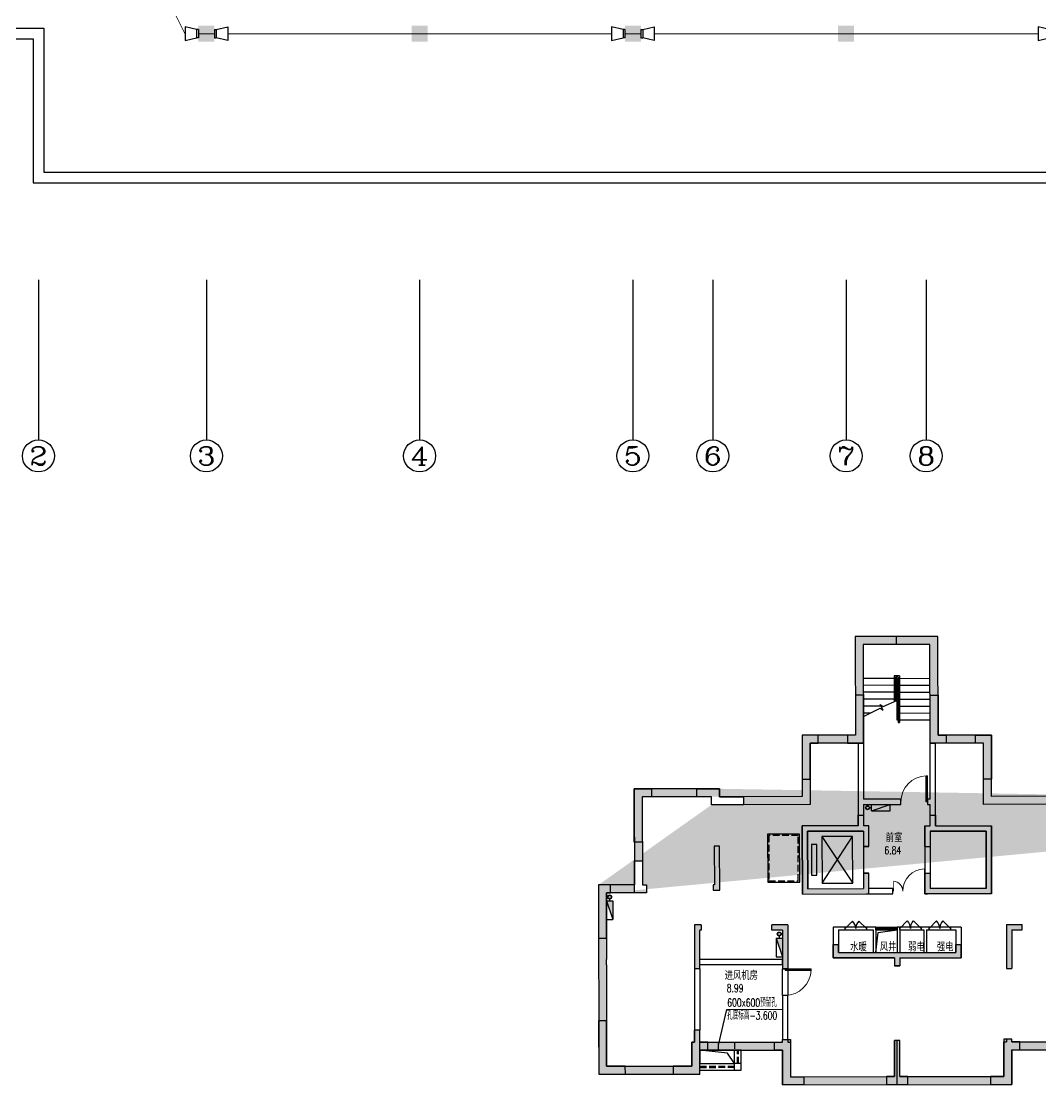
# Model space of a CAD drawing. Extents: x 791398 to 2325386, y -987887 to -518217.
# Drawn here: x 1444951 to 1483194, y -883767 to -843893 of the extents above; entities that cross this region are included whole.
import ezdxf
from ezdxf.enums import TextEntityAlignment as Align

# ---------------------------------------------------------------- set-up
doc = ezdxf.new("R2010")
doc.units = 0
doc.header["$LTSCALE"] = 1000
doc.header["$MEASUREMENT"] = 0
doc.linetypes.add('BORDER', pattern=[1.75, 0.5, -0.25, 0.5, -0.25, 0, -0.25])
doc.linetypes.add('DASH', pattern=[0.35, 0.25, -0.1])
for name, color, linetype in [('AXIS', 3, 'Continuous'), ('AXIS_TEXT', 7, 'Continuous'), ('COLUMN', 252, 'Continuous'), ('JPS-X', 1, 'BORDER'), ('JPS-XHS', 7, 'Continuous'), ('LVTRY', 6, 'Continuous'), ('PUB_DIM', 3, 'Continuous'), ('RD-equip', 3, 'Continuous'), ('solid', 253, 'Continuous'), ('SPACE', 7, 'Continuous'), ('STAIR', 9, 'Continuous'), ('TEXT', 7, 'Continuous'), ('WALL', 8, 'Continuous'), ('wall-jg', 1, 'Continuous'), ('WINDOW', 8, 'Continuous')]:
    doc.layers.add(name, color=color, linetype=linetype)
doc.layers.add('RD-line', color=2, linetype='Continuous', lineweight=0)
doc.styles.add('_TCH_AXIS', font='COMPLEX', dxfattribs={"bigfont": 'GBCBIG'})
doc.styles.add('_TCH_SPACE', font='SIMPLEX', dxfattribs={"bigfont": 'GBCBIG'})
doc.styles.add('_TEL_DIM', font='SIMPLEX', dxfattribs={"width": 0.8, "height": 3.5, "bigfont": 'HZTXT'})
doc.styles.add('COMPLEX', font='COMPLEX')
doc.styles.add('TEXT', font='tjromans.shx', dxfattribs={"width": 0.8, "height": 400, "bigfont": 'tjhztxt.shx'})
doc.linetypes.add('BRA', pattern='A,2.8,-0.1,["B",_TEL_DIM,S=0.07,R=0,X=0,Y=-0.12],-0.25', length=3.15)

# ---------------------------------------------------------------- blocks, each defined once
blk = doc.blocks.new('DXHS')
at = {"layer": 'JPS-XHS'}
blk.add_hatch(color=256, dxfattribs=at).paths.add_polyline_path([(-350, 240), (-350, 0), (350, 0)])
at = {"layer": 'JPS-XHS', "linetype": 'Continuous'}
for p, q in [((-350, 240), (-350, 0)), ((-350, 240), (350, 240)), ((-350, 0), (350, 0)), ((350, 240), (350, 0))]:
    blk.add_line(p, q, dxfattribs=at)
at = {"layer": 'JPS-XHS'}
blk.add_line((-350, 240), (350, 0), dxfattribs=at)
blk = doc.blocks.new('FF')
at = {"linetype": 'Continuous'}
for radius in [75, 60]:
    blk.add_circle((0, 0), radius, dxfattribs=at)
blk = doc.blocks.new('_FZH')
blk.add_solid([(-0.5, -0.5), (0.5, -0.5), (-0.5, 0.5), (0.5, 0.5)])
blk = doc.blocks.new('_AXISO')
blk.add_circle((0, 0), 0.5)
at = {"layer": 'AXIS_TEXT', "style": 'COMPLEX', "width": 1.041667}
blk.add_attdef('A', text='', height=0.56, dxfattribs=at).set_placement((-0.25, -0.28), (0.25, -0.28), align=Align.FIT)
blk = doc.blocks.new('$DorLib2D$00000001')
for p, q in [((0.45, 0.975), (0.5, 0.975)), ((0.45, 0), (0.45, 0.975)), ((0.5, 0), (0.5, 0.975)), ((0.5, 0), (0.45, 0))]:
    blk.add_line(p, q)
at = {"lineweight": 13}
blk.add_arc((0.475, 0), 0.975, 91.4693, 180, dxfattribs=at)
blk = doc.blocks.new('$DorLib2D$00000025')
at = {"const_width": 0.02}
for points in [[(0.481, -0.001), (0.481, 0.691)], [(-0.481, 0.001), (-0.481, 0.308)]]:
    blk.add_lwpolyline(points, dxfattribs=at)
at = {"lineweight": 13}
for centre, radius, start, end in [((0.505, -0.002), 0.699, 91.9397, 179.7238), ((-0.501, 0.003), 0.307, 359.7899, 85.7508)]:
    blk.add_arc(centre, radius, start, end, dxfattribs=at)
blk = doc.blocks.new('$DorLib2D$00000116')
at = {"color": 0}
for p, q in [((-0.5, 0), (-0.146, 0.354)), ((0.5, 0), (0.146, 0.354))]:
    blk.add_line(p, q, dxfattribs=at)
for centre, start, end in [((-0.5, 0), 0, 45), ((0.5, 0), 135, 180)]:
    blk.add_arc(centre, 0.5, start, end, dxfattribs=at)
blk = doc.blocks.new('$WINLIB2D$00000001')
for p, q in [((-0.5, 0.5), (0.5, 0.5)), ((-0.5, 0.5), (-0.5, -0.5)), ((0.5, -0.5), (0.5, 0.5)), ((0.5, 0.167), (-0.5, 0.167)), ((0.5, -0.167), (-0.5, -0.167)), ((-0.5, -0.5), (0.5, -0.5))]:
    blk.add_line(p, q)
blk = doc.blocks.new('dadadadadadadad')
at = {"layer": 'RD-equip'}
for p, q in [((-157, 0), (-157, -70)), ((-157, 0), (157, 0)), ((157, 0), (157, -70)), ((-154, -70), (-253, -500)), ((-157, -70), (157, -70)), ((248, -500), (155, -70)), ((-253, -500), (248, -500))]:
    blk.add_line(p, q, dxfattribs=at)

msp = doc.modelspace()

# ---------------------------------------------------------------- hatches: boundary and pattern name
at = {"layer": 'solid'}
h = msp.add_hatch(color=256, dxfattribs=at)
h.paths.add_polyline_path([(1476238, -866963), (1476241, -869163), (1476541, -869163), (1476538, -867263), (1477788, -867261), (1477788, -866961)])
h.paths.add_polyline_path([(1479338, -866959), (1477788, -866961), (1477788, -867261), (1479038, -867259), (1479041, -869159), (1479341, -869159)])
h = msp.add_hatch(color=256, dxfattribs=at)
h.paths.add_polyline_path([(1467946, -872675), (1468596, -872674), (1468596, -872974), (1468246, -872974), (1468248, -874674), (1467948, -874675)])
h.paths.add_polyline_path([(1468251, -876274), (1468401, -876274), (1468401, -876574), (1467951, -876575), (1467949, -875375), (1468249, -875374)], flags=17)
h.paths.add_polyline_path([(1472046, -872969), (1472046, -873269), (1470846, -873271), (1470846, -872971), (1470296, -872972), (1470296, -872672), (1471146, -872670), (1471146, -872970)])
h.paths.add_polyline_path([(1479643, -870958), (1479043, -870959), (1479041, -869359), (1479041, -869359), (1479041, -869159), (1479341, -869159), (1479343, -870659), (1479643, -870658)])
h.paths.add_polyline_path([(1480743, -870657), (1481343, -870656), (1481345, -872306), (1481045, -872306), (1481043, -870956), (1480743, -870957)])
h.paths.add_polyline_path([(1475943, -870964), (1476543, -870963), (1476541, -869363), (1476541, -869363), (1476541, -869163), (1476241, -869163), (1476243, -870663), (1475943, -870664)])
h.paths.add_polyline_path([(1474843, -870665), (1474243, -870666), (1474245, -872316), (1474545, -872316), (1474543, -870966), (1474843, -870965)])
h.paths.add_polyline_path([(1483546, -872953), (1483546, -873253), (1484746, -873251), (1484746, -872951), (1485296, -872950), (1485296, -872650), (1484446, -872652), (1484446, -872952)])
h.paths.add_polyline_path([(1487646, -872647), (1487648, -874647), (1487448, -874647), (1487446, -872947), (1486996, -872948), (1486996, -872648)])
edge = h.paths.add_edge_path()
edge.add_line((1470846, -873271), (1470846, -872971))
edge.add_line((1471146, -872970), (1471146, -872670))
edge.add_line((1487446, -872947), (1487448, -874647))
edge.add_line((1487646, -872947), (1487648, -874647))
edge.add_line((1487648, -874647), (1487448, -874647))
edge.add_line((1466901, -876577), (1466904, -878276))
edge.add_line((1466904, -878276), (1466604, -878277))
edge.add_line((1466604, -878277), (1466601, -876277))
h = msp.add_hatch(color=256, dxfattribs=at)
h.paths.add_polyline_path([(1468596, -872674), (1468596, -872974), (1470296, -872972), (1470296, -872672)])
h.paths.add_polyline_path([(1474546, -873266), (1474545, -872316), (1474245, -872316), (1474246, -872966), (1472046, -872969), (1472046, -873269)])
h.paths.add_polyline_path([(1475943, -870964), (1475943, -870664), (1474843, -870665), (1474843, -870965)])
h = msp.add_hatch(color=256, dxfattribs=at)
h.paths.add_polyline_path([(1479643, -870658), (1479643, -870958), (1480743, -870957), (1480743, -870657)])
h.paths.add_polyline_path([(1483546, -873253), (1483546, -872953), (1481346, -872956), (1481345, -872306), (1481045, -872306), (1481046, -873256)])
h.paths.add_polyline_path([(1485296, -872650), (1485296, -872950), (1486996, -872948), (1486996, -872648)])
h.paths.add_polyline_path([(1487646, -872647), (1487646, -872947), (1488896, -872945), (1488896, -872645)])
h = msp.add_hatch(color=256, dxfattribs=at)
h.paths.add_polyline_path([(1474248, -874066), (1474251, -876616), (1476751, -876612), (1476750, -875837), (1476550, -875838), (1476551, -876413), (1474451, -876416), (1474448, -874266), (1476548, -874263), (1476549, -874838), (1476749, -874837), (1476748, -874062), (1476548, -874063), (1476547, -873663), (1476347, -873663), (1476348, -874063)])
h.paths.add_polyline_path([(1479047, -873659), (1479048, -874059), (1478848, -874059), (1478849, -874834), (1479049, -874834), (1479048, -874259), (1481148, -874256), (1481151, -876406), (1479051, -876409), (1479050, -875834), (1478850, -875834), (1478851, -876609), (1481351, -876606), (1481348, -874056), (1479248, -874059), (1479247, -873659)])
h = msp.add_hatch(color=256, dxfattribs=at)
h.paths.add_polyline_path([(1466608, -881377), (1466908, -881376), (1466905, -879276), (1466905, -879076), (1466904, -878276), (1466604, -878277)])
h.paths.add_polyline_path([(1467051, -876276), (1467051, -876576), (1467951, -876575), (1467951, -876275)])
h.paths.add_polyline_path([(1467949, -875375), (1468249, -875374), (1468248, -874674), (1467948, -874675)])
for points in [[(1470951, -876271), (1470901, -876271), (1470901, -876471), (1471151, -876470), (1471149, -874820), (1470949, -874821)], [(1466901, -876576), (1467051, -876576), (1467051, -876276), (1466601, -876277), (1466604, -878277), (1466904, -878276)], [(1470403, -877971), (1470453, -877971), (1470453, -877771), (1470203, -877772), (1470205, -879422), (1470405, -879421)], [(1473503, -877967), (1473505, -879417), (1473705, -879417), (1473703, -877767), (1473103, -877768), (1473103, -877968)], [(1481905, -879405), (1482105, -879405), (1482103, -877955), (1482503, -877954), (1482503, -877754), (1481903, -877755)], [(1475604, -878814), (1475604, -878514), (1475404, -878514), (1475405, -879014), (1477705, -879011), (1477705, -879311), (1477905, -879311), (1477905, -879011), (1480205, -879008), (1480204, -878508), (1480004, -878508), (1480004, -878808)], [(1473509, -882167), (1473509, -882067), (1473809, -882067), (1473811, -883467), (1474311, -883466), (1474311, -883766), (1473511, -883767), (1473509, -882467), (1473209, -882467), (1473209, -882167)], [(1478211, -883460), (1477911, -883461), (1477909, -882111), (1477709, -882111), (1477711, -883461), (1477411, -883462), (1477411, -883762), (1478211, -883760)], [(1482109, -882055), (1481809, -882055), (1481811, -883455), (1481311, -883456), (1481311, -883756), (1482111, -883755), (1482109, -882455), (1482409, -882454), (1482409, -882154), (1482109, -882155)]]:
    msp.add_hatch(color=256, dxfattribs=at).paths.add_polyline_path(points)
h = msp.add_hatch(color=256, dxfattribs=at)
h.paths.add_polyline_path([(1470209, -882172), (1470109, -882172), (1470110, -883072), (1469410, -883073), (1469411, -883373), (1470411, -883371), (1470409, -882471), (1470709, -882471), (1470709, -882171), (1470409, -882171), (1470408, -881721), (1470208, -881722)])
h.paths.add_polyline_path([(1466611, -883377), (1467611, -883375), (1467610, -883075), (1466910, -883076), (1466908, -881376), (1466608, -881377)])
h = msp.add_hatch(color=256, dxfattribs=at)
h.paths.add_polyline_path([(1477411, -883762), (1477411, -883462), (1474311, -883466), (1474311, -883766)])
h.paths.add_polyline_path([(1473209, -882467), (1473209, -882167), (1470709, -882171), (1470709, -882471)])
h.paths.add_polyline_path([(1469411, -883373), (1469410, -883073), (1467610, -883075), (1467611, -883375)])
h = msp.add_hatch(color=256, dxfattribs=at)
h.paths.add_polyline_path([(1486210, -883049), (1486211, -883349), (1488011, -883347), (1488010, -883047)])
h.paths.add_polyline_path([(1482409, -882154), (1482409, -882454), (1484909, -882451), (1484909, -882151)])
h.paths.add_polyline_path([(1481311, -883756), (1481311, -883456), (1478211, -883460), (1478211, -883760)])

# ---------------------------------------------------------------- linework, layer by layer
at = {"layer": 'AXIS'}
for p, q in [((1445594, -853591), (1445594, -859591)), ((1451894, -853591), (1451894, -859591)), ((1459894, -853591), (1459894, -859591)), ((1467894, -853591), (1467894, -859591)), ((1470894, -853591), (1470894, -859591)), ((1475894, -853591), (1475894, -859591)), ((1478894, -853591), (1478894, -859591))]:
    msp.add_line(p, q, dxfattribs=at)
at = {"layer": 'JPS-X', "const_width": 50}
for points in [[(1476772, -873382), (1476847, -873382)], [(1467021, -876801), (1467022, -876876)], [(1473383, -878192), (1473383, -878267)]]:
    msp.add_lwpolyline(points, dxfattribs=at)
at = {"layer": 'LVTRY'}
msp.add_lwpolyline([(1477004, -878812), (1477101, -878056), (1477803, -877961)], dxfattribs=at)
at = {"layer": 'PUB_DIM'}
msp.add_lwpolyline([(1471109, -882287), (1471413, -880941), (1473519, -880939)], dxfattribs=at)
at = {"layer": 'RD-line', "linetype": 'BRA', "ltscale": 0.8}
for p, q in [((1445592, -833456), (1451093, -844357)), ((1451594, -844360), (1452194, -844360)), ((1452694, -844360), (1467093, -844360)), ((1467594, -844360), (1468194, -844360)), ((1468694, -844360), (1483093, -844360))]:
    msp.add_line(p, q, dxfattribs=at)
at = {"layer": 'solid'}
for p, q in [((1477788, -867261), (1477788, -866961)), ((1470409, -882471), (1470409, -882171)), ((1477811, -883761), (1477809, -882111))]:
    msp.add_line(p, q, dxfattribs=at)
at = {"layer": 'STAIR'}
for p, q in [((1477890, -868431), (1477690, -868431)), ((1477690, -868431), (1477691, -869409)), ((1477890, -868431), (1477892, -870191)), ((1477690, -868531), (1476540, -868533)), ((1477690, -868791), (1476540, -868793)), ((1477840, -868481), (1477740, -868481)), ((1477740, -868481), (1477741, -869387)), ((1477790, -868531), (1477740, -868531)), ((1477790, -868791), (1477740, -868791)), ((1477790, -868531), (1477792, -870091)), ((1477790, -868531), (1477840, -868531)), ((1477790, -868531), (1477791, -869364)), ((1477790, -868791), (1477840, -868791)), ((1477840, -868481), (1477842, -870191)), ((1477890, -868531), (1479040, -868529)), ((1477890, -868791), (1479040, -868789)), ((1477691, -869051), (1476541, -869053)), ((1477791, -869051), (1477741, -869051)), ((1477791, -869051), (1477841, -869051)), ((1477891, -869051), (1479041, -869049)), ((1477691, -869311), (1476541, -869313)), ((1477205, -869572), (1476541, -869573)), ((1476542, -869959), (1477173, -869643)), ((1477173, -869643), (1477280, -869724)), ((1477280, -869724), (1477174, -869509)), ((1477174, -869509), (1477281, -869590)), ((1477281, -869590), (1477791, -869364)), ((1477791, -869311), (1477741, -869311)), ((1477791, -869311), (1477841, -869311)), ((1477791, -869571), (1477841, -869571)), ((1477891, -869311), (1479041, -869309)), ((1477891, -869571), (1479041, -869569)), ((1476795, -869832), (1476542, -869833)), ((1477792, -869831), (1477842, -869831)), ((1477892, -869831), (1479042, -869829)), ((1477792, -870091), (1477842, -870091)), ((1477842, -870191), (1477892, -870191)), ((1477892, -870091), (1479042, -870089)), ((1474988, -874465), (1476141, -876213)), ((1474991, -876215), (1476138, -874463)), ((1476549, -874838), (1476550, -875838)), ((1476653, -877863), (1475853, -877864)), ((1475853, -877964), (1476653, -877963)), ((1478703, -877860), (1477903, -877861)), ((1477903, -877961), (1478703, -877960)), ((1479803, -877858), (1479003, -877859)), ((1479003, -877959), (1479803, -877958)), ((1473507, -880417), (1473505, -879417)), ((1473705, -879417), (1473707, -880417))]:
    msp.add_line(p, q, dxfattribs=at)
for points in [[(1472951, -876168), (1474151, -876166), (1474148, -874366), (1472948, -874368)], [(1474791, -875915), (1474789, -874765), (1474589, -874765), (1474591, -875915)], [(1476141, -876213), (1476138, -874463), (1474988, -874465), (1474991, -876215)]]:
    msp.add_lwpolyline(points, close=True, dxfattribs=at)
at = {"layer": 'STAIR', "linetype": 'DASH'}
for points in [[(1473000, -876118), (1474100, -876116), (1474098, -874416), (1472998, -874418)], [(1471109, -882170), (1471709, -882170), (1471709, -882470), (1471109, -882470)]]:
    msp.add_lwpolyline(points, close=True, dxfattribs=at)
at = {"layer": 'STAIR'}
msp.add_lwpolyline([(1471710, -882970), (1471445, -882580), (1470409, -882471)], dxfattribs=at)
at = {"layer": 'WALL'}
for p, q in [((1440194, -844156), (1445794, -844156)), ((1445794, -844156), (1445794, -849556)), ((1440194, -844556), (1445394, -844556)), ((1445394, -844556), (1445394, -849956)), ((1445794, -849556), (1507894, -849556)), ((1445394, -849956), (1507494, -849956)), ((1476343, -870963), (1476346, -873163)), ((1476543, -870963), (1476343, -870963)), ((1476543, -870963), (1476546, -873063)), ((1479046, -873059), (1479043, -870959)), ((1479043, -870959), (1479243, -870959)), ((1479246, -873159), (1479243, -870959)), ((1476346, -873163), (1476348, -874063)), ((1477946, -873061), (1476546, -873063)), ((1477946, -873261), (1477946, -873061)), ((1479046, -873059), (1478946, -873059)), ((1478946, -873059), (1478946, -873259)), ((1479248, -874059), (1479246, -873159)), ((1476546, -873263), (1477946, -873261)), ((1476546, -873263), (1476548, -874063)), ((1478946, -873259), (1479046, -873259)), ((1479048, -874059), (1479046, -873259)), ((1476348, -874063), (1474248, -874066)), ((1474248, -874066), (1474251, -876616)), ((1476448, -874263), (1474448, -874266)), ((1474448, -874266), (1474451, -876416)), ((1476548, -874263), (1476448, -874263)), ((1476748, -874062), (1476548, -874063)), ((1476548, -874263), (1476549, -874838)), ((1476749, -874837), (1476748, -874062)), ((1478848, -874059), (1478851, -876409)), ((1478848, -874059), (1479048, -874059)), ((1479048, -874259), (1479051, -876409)), ((1479048, -874259), (1479148, -874259)), ((1479148, -874259), (1481148, -874256)), ((1479248, -874059), (1481348, -874056)), ((1481148, -874256), (1481151, -876406)), ((1481348, -874056), (1481351, -876606)), ((1476549, -874838), (1476749, -874837)), ((1476750, -875837), (1476550, -875838)), ((1476550, -875838), (1476551, -876413)), ((1476751, -876412), (1476750, -875837)), ((1474451, -876416), (1476551, -876413)), ((1477651, -876411), (1476751, -876412)), ((1477651, -876611), (1477651, -876411)), ((1478851, -876409), (1478851, -876609)), ((1481151, -876406), (1479051, -876409)), ((1474251, -876616), (1476659, -876613)), ((1476651, -876613), (1477651, -876611)), ((1478851, -876609), (1478951, -876609)), ((1481351, -876606), (1478943, -876609)), ((1475403, -877864), (1475405, -879014)), ((1475853, -877864), (1475403, -877864)), ((1475603, -877964), (1475604, -878814)), ((1475603, -877964), (1475853, -877964)), ((1475853, -877964), (1475853, -877864)), ((1477003, -877862), (1476653, -877863)), ((1476653, -877863), (1476653, -877963)), ((1476653, -877963), (1476903, -877962)), ((1476903, -877962), (1476904, -878812)), ((1477003, -877962), (1477003, -877862)), ((1477003, -877962), (1477004, -878812)), ((1477903, -877861), (1477803, -877861)), ((1477803, -877861), (1477803, -877961)), ((1477803, -877961), (1477804, -878811)), ((1477903, -877961), (1477903, -877861)), ((1477903, -877961), (1477904, -878811)), ((1478903, -877859), (1478703, -877860)), ((1478703, -877860), (1478703, -877960)), ((1478703, -877960), (1478803, -877960)), ((1478803, -877960), (1478804, -878810)), ((1479003, -877859), (1478903, -877859)), ((1478903, -877959), (1478904, -878809)), ((1478903, -877959), (1479003, -877959)), ((1479003, -877959), (1479003, -877859)), ((1480203, -877858), (1479803, -877858)), ((1479803, -877858), (1479803, -877958)), ((1479803, -877958), (1480003, -877958)), ((1480003, -877958), (1480004, -878808)), ((1480203, -877858), (1480205, -879008)), ((1475604, -878814), (1476904, -878812)), ((1477004, -878812), (1477804, -878811)), ((1477804, -878811), (1477804, -878811)), ((1477904, -878811), (1478804, -878810)), ((1478904, -878809), (1480004, -878808)), ((1473505, -879067), (1470405, -879071)), ((1470405, -879271), (1470405, -879071)), ((1473505, -879267), (1473505, -879067)), ((1475405, -879014), (1477005, -879012)), ((1477005, -879012), (1477705, -879011)), ((1477705, -879011), (1477705, -879311)), ((1477905, -879011), (1478905, -879009)), ((1477905, -879011), (1477905, -879311)), ((1477905, -879011), (1477905, -879011)), ((1478905, -879009), (1480205, -879008)), ((1470405, -879421), (1470205, -879422)), ((1470205, -879422), (1470208, -881722)), ((1473505, -879267), (1470405, -879271)), ((1470405, -879421), (1470408, -881721)), ((1473505, -879417), (1473705, -879417)), ((1477905, -879311), (1477705, -879311)), ((1473707, -880417), (1473507, -880417)), ((1473507, -880417), (1473509, -882067)), ((1473709, -882067), (1473707, -880417)), ((1470408, -881721), (1470208, -881722)), ((1473509, -882067), (1473709, -882067))]:
    msp.add_line(p, q, dxfattribs=at)
msp.add_lwpolyline([(1471709, -882470), (1470409, -882471), (1470410, -882971), (1471710, -882970)], close=True, dxfattribs=at)
msp.add_lwpolyline([(1470410, -883221), (1471960, -883219), (1471959, -882469)], dxfattribs=at)
at = {"layer": 'wall-jg'}
for p, q in [((1479338, -866959), (1476238, -866963)), ((1476238, -866963), (1476243, -870663)), ((1479038, -867259), (1476538, -867263)), ((1479043, -870959), (1479038, -867259)), ((1479343, -870659), (1479338, -866959)), ((1476538, -867263), (1476543, -870963)), ((1476243, -870663), (1474243, -870666)), ((1474243, -870666), (1474246, -872966)), ((1481343, -870656), (1479343, -870659)), ((1481346, -872956), (1481343, -870656)), ((1476543, -870963), (1474543, -870966)), ((1474543, -870966), (1474546, -873266)), ((1481043, -870956), (1479043, -870959)), ((1481046, -873256), (1481043, -870956)), ((1471146, -872670), (1467946, -872675)), ((1467946, -872675), (1467951, -876275)), ((1471146, -872970), (1471146, -872670)), ((1471146, -872970), (1471146, -872670)), ((1470846, -872971), (1468246, -872974)), ((1468246, -872974), (1468251, -876274)), ((1470846, -873271), (1470846, -872971)), ((1470846, -873271), (1470846, -872971)), ((1474246, -872966), (1471146, -872970)), ((1484446, -872952), (1481346, -872956)), ((1474546, -873266), (1470846, -873271)), ((1484746, -873251), (1481046, -873256)), ((1476348, -874063), (1476347, -873663)), ((1476347, -873663), (1476547, -873663)), ((1476547, -873663), (1476548, -874063)), ((1479048, -874059), (1479047, -873659)), ((1479047, -873659), (1479247, -873659)), ((1479247, -873659), (1479248, -874059)), ((1476348, -874063), (1474248, -874066)), ((1474251, -876616), (1474248, -874066)), ((1474448, -874266), (1476548, -874263)), ((1474451, -876416), (1474448, -874266)), ((1476748, -874062), (1476548, -874063)), ((1476548, -874263), (1476549, -874838)), ((1476749, -874837), (1476748, -874062)), ((1478849, -874834), (1478848, -874059)), ((1478848, -874059), (1479048, -874059)), ((1481148, -874256), (1479048, -874259)), ((1479048, -874259), (1479049, -874834)), ((1479248, -874059), (1481348, -874056)), ((1481151, -876406), (1481148, -874256)), ((1481351, -876606), (1481348, -874056)), ((1471149, -874820), (1470949, -874821)), ((1470949, -874821), (1470951, -876271)), ((1471151, -876470), (1471149, -874820)), ((1478849, -874834), (1479049, -874834)), ((1476749, -874837), (1476549, -874838)), ((1476750, -875837), (1476550, -875838)), ((1476550, -875838), (1476551, -876413)), ((1476751, -876612), (1476750, -875837)), ((1478851, -876609), (1478850, -875834)), ((1478850, -875834), (1479050, -875834)), ((1479050, -875834), (1479051, -876409)), ((1467951, -876275), (1466601, -876277)), ((1466601, -876277), (1466611, -883377)), ((1470901, -876271), (1470901, -876471)), ((1470951, -876271), (1470901, -876271)), ((1474451, -876416), (1476551, -876413)), ((1481151, -876406), (1479051, -876409)), ((1468251, -876574), (1466901, -876576)), ((1466901, -876576), (1466905, -879076)), ((1470901, -876471), (1471151, -876470)), ((1474251, -876616), (1476751, -876612)), ((1481351, -876606), (1478851, -876609)), ((1470453, -877771), (1470203, -877772)), ((1470203, -877772), (1470205, -879422)), ((1470405, -879421), (1470403, -877971)), ((1470453, -877971), (1470403, -877971)), ((1470453, -877771), (1470453, -877971)), ((1473703, -877767), (1473103, -877768)), ((1473103, -877968), (1473103, -877768)), ((1473503, -877967), (1473103, -877968)), ((1473503, -877967), (1473505, -879417)), ((1473703, -877767), (1473705, -879417)), ((1481903, -877755), (1482503, -877754)), ((1481903, -877755), (1481905, -879405)), ((1482103, -877955), (1482503, -877954)), ((1482103, -877955), (1482105, -879405)), ((1482503, -877954), (1482503, -877754)), ((1475404, -878514), (1475604, -878514)), ((1475405, -879014), (1475404, -878514)), ((1475604, -878814), (1475604, -878514)), ((1475604, -878814), (1480004, -878808)), ((1480004, -878508), (1480204, -878508)), ((1480004, -878808), (1480004, -878508)), ((1480205, -879008), (1480204, -878508)), ((1466905, -879076), (1466905, -879076)), ((1466905, -879276), (1466905, -879076)), ((1477705, -879011), (1475405, -879014)), ((1477705, -879011), (1477705, -879311)), ((1477905, -879011), (1480205, -879008)), ((1477905, -879011), (1477905, -879311)), ((1466905, -879276), (1466905, -879276)), ((1466905, -879276), (1466910, -883076)), ((1470405, -879421), (1470205, -879422)), ((1473705, -879417), (1473505, -879417)), ((1477705, -879311), (1477905, -879311)), ((1481905, -879405), (1482105, -879405)), ((1470408, -881721), (1470208, -881722)), ((1470209, -882172), (1470208, -881722)), ((1470409, -882171), (1470408, -881721)), ((1470110, -883072), (1470109, -882172)), ((1470109, -882172), (1470209, -882172)), ((1470409, -882171), (1473509, -882167)), ((1473709, -882167), (1473809, -882167)), ((1473809, -882167), (1473811, -883467)), ((1477909, -882111), (1477709, -882111)), ((1477711, -883461), (1477709, -882111)), ((1477911, -883461), (1477909, -882111)), ((1481811, -883455), (1481809, -882155)), ((1481809, -882155), (1481909, -882155)), ((1482109, -882155), (1485209, -882151)), ((1470409, -882471), (1473509, -882467)), ((1470411, -883371), (1470409, -882471)), ((1473509, -882467), (1473511, -883767)), ((1482109, -882455), (1485209, -882451)), ((1482109, -882455), (1482111, -883755)), ((1466910, -883076), (1470110, -883072)), ((1466611, -883377), (1470411, -883371)), ((1473811, -883467), (1477711, -883461)), ((1477911, -883461), (1481811, -883455)), ((1473511, -883767), (1482111, -883755))]:
    msp.add_line(p, q, dxfattribs=at)
for points in [[(1475943, -870964), (1476543, -870963), (1476541, -869363), (1476541, -869363), (1476541, -869163), (1476241, -869163), (1476243, -870663), (1475943, -870664)], [(1479643, -870958), (1479043, -870959), (1479041, -869359), (1479041, -869359), (1479041, -869159), (1479341, -869159), (1479343, -870659), (1479643, -870658)], [(1467946, -872675), (1468596, -872674), (1468596, -872974), (1468246, -872974), (1468248, -874674), (1467948, -874675)], [(1472046, -872969), (1472046, -873269), (1470846, -873271), (1470846, -872971), (1470296, -872972), (1470296, -872672), (1471146, -872670), (1471146, -872970)], [(1468251, -876274), (1468401, -876274), (1468401, -876574), (1467951, -876575), (1467949, -875375), (1468249, -875374)]]:
    msp.add_lwpolyline(points, close=True, dxfattribs=at)
for points in [[(1474843, -870665), (1474243, -870666), (1474245, -872316), (1474545, -872316), (1474543, -870966), (1474843, -870965), (1474843, -870665)], [(1480743, -870657), (1481343, -870656), (1481345, -872306), (1481045, -872306), (1481043, -870956), (1480743, -870957), (1480743, -870657)], [(1466901, -876576), (1467051, -876576), (1467051, -876276), (1466601, -876277), (1466604, -878277), (1466904, -878276), (1466901, -876576)], [(1468251, -876274), (1468401, -876274), (1468401, -876574), (1468251, -876574)], [(1466611, -883377), (1467611, -883375), (1467610, -883075), (1466910, -883076), (1466908, -881376), (1466608, -881377), (1466611, -883377)], [(1470209, -882172), (1470109, -882172), (1470110, -883072), (1469410, -883073), (1469411, -883373), (1470411, -883371), (1470409, -882471), (1470709, -882471), (1470709, -882171), (1470409, -882171), (1470408, -881721), (1470208, -881722), (1470209, -882172)], [(1473509, -882167), (1473509, -882067), (1473809, -882067), (1473811, -883467), (1474311, -883466), (1474311, -883766), (1473511, -883767), (1473509, -882467), (1473209, -882467), (1473209, -882167), (1473509, -882167)], [(1473509, -882167), (1473509, -882067), (1473709, -882067), (1473709, -882167)], [(1478211, -883460), (1477911, -883461), (1477909, -882111), (1477709, -882111), (1477711, -883461), (1477411, -883462), (1477411, -883762), (1478211, -883760), (1478211, -883460)], [(1482109, -882055), (1481809, -882055), (1481811, -883455), (1481311, -883456), (1481311, -883756), (1482111, -883755), (1482109, -882455), (1482409, -882454), (1482409, -882154), (1482109, -882155), (1482109, -882055)], [(1482109, -882155), (1482109, -882055), (1481909, -882055), (1481909, -882155)]]:
    msp.add_lwpolyline(points, dxfattribs=at)
at = {"layer": 'WINDOW', "linetype": 'DASH'}
for p, q in [((1476749, -874837), (1476549, -874838)), ((1476550, -875838), (1476750, -875837)), ((1471959, -882469), (1471709, -882470)), ((1471814, -882968), (1471814, -882468)), ((1471856, -882968), (1471855, -882468)), ((1470410, -883221), (1470410, -882971)), ((1470410, -883075), (1471710, -883073)), ((1470410, -883116), (1471710, -883114)), ((1471960, -882968), (1471710, -882969)), ((1471710, -883220), (1471710, -882970))]:
    msp.add_line(p, q, dxfattribs=at)

# ---------------------------------------------------------------- block references
at = {"layer": 'AXIS'}
ref = msp.add_blockref('_AXISO', (1445594, -860191), dxfattribs=dict(at, xscale=1200, yscale=1200, zscale=1200))
ref.add_attrib('A', '2', dxfattribs={"layer": 'AXIS_TEXT', "height": 679, "style": '_TCH_AXIS', "width": 1.5}).set_placement((1445254, -860531), (1445933, -860531), align=Align.FIT)
ref = msp.add_blockref('_AXISO', (1451894, -860191), dxfattribs=dict(at, xscale=1200, yscale=1200, zscale=1200))
ref.add_attrib('A', '3', dxfattribs={"layer": 'AXIS_TEXT', "height": 679, "style": '_TCH_AXIS', "width": 1.5}).set_placement((1451554, -860531), (1452233, -860531), align=Align.FIT)
ref = msp.add_blockref('_AXISO', (1459894, -860191), dxfattribs=dict(at, xscale=1200, yscale=1200, zscale=1200))
ref.add_attrib('A', '4', dxfattribs={"layer": 'AXIS_TEXT', "height": 679, "style": '_TCH_AXIS', "width": 1.3125}).set_placement((1459554, -860531), (1460233, -860531), align=Align.FIT)
ref = msp.add_blockref('_AXISO', (1467894, -860191), dxfattribs=dict(at, xscale=1200, yscale=1200, zscale=1200))
ref.add_attrib('A', '5', dxfattribs={"layer": 'AXIS_TEXT', "height": 679, "style": '_TCH_AXIS', "width": 1.5}).set_placement((1467554, -860531), (1468233, -860531), align=Align.FIT)
ref = msp.add_blockref('_AXISO', (1470894, -860191), dxfattribs=dict(at, xscale=1200, yscale=1200, zscale=1200))
ref.add_attrib('A', '6', dxfattribs={"layer": 'AXIS_TEXT', "height": 679, "style": '_TCH_AXIS', "width": 1.5}).set_placement((1470554, -860531), (1471233, -860531), align=Align.FIT)
ref = msp.add_blockref('_AXISO', (1475894, -860191), dxfattribs=dict(at, xscale=1200, yscale=1200, zscale=1200))
ref.add_attrib('A', '7', dxfattribs={"layer": 'AXIS_TEXT', "height": 679, "style": '_TCH_AXIS', "width": 1.5}).set_placement((1475554, -860531), (1476233, -860531), align=Align.FIT)
ref = msp.add_blockref('_AXISO', (1478894, -860191), dxfattribs=dict(at, xscale=1200, yscale=1200, zscale=1200))
ref.add_attrib('A', '8', dxfattribs={"layer": 'AXIS_TEXT', "height": 679, "style": '_TCH_AXIS', "width": 1.5}).set_placement((1478554, -860531), (1479233, -860531), align=Align.FIT)
at = {"layer": 'COLUMN', "xscale": 600, "yscale": 600, "zscale": 600}
for p, rotation in [((1451894, -844356), 359.9999999997665), ((1459894, -844356), 359.9999999997665), ((1467894, -844356), 359.9999999997777), ((1475894, -844356), 359.9999999997665)]:
    msp.add_blockref('_FZH', p, dxfattribs=dict(at, rotation=rotation))
at = {"layer": 'JPS-X'}
for p, rotation in [((1476697, -873383), 0.08071370642591542), ((1467021, -876726), 270.0807137064389), ((1473383, -878117), 270.0807137064389)]:
    msp.add_blockref('FF', p, dxfattribs=dict(at, rotation=rotation))
at = {"layer": 'JPS-XHS', "xscale": -1}
for p, rotation in [((1477196, -873262), 180.0807137064259), ((1467142, -877226), 90.08071370643886), ((1473504, -878617), 90.08071370643886)]:
    msp.add_blockref('DXHS', p, dxfattribs=dict(at, rotation=rotation))
at = {"layer": 'RD-line', "color": 1, "rotation": 270}
for p in [(1451594, -844360), (1467594, -844360), (1483594, -844360)]:
    msp.add_blockref('dadadadadadadad', p, dxfattribs=at)
at = {"layer": 'RD-line', "color": 1, "xscale": -1, "rotation": 90}
for p in [(1452194, -844360), (1468194, -844360)]:
    msp.add_blockref('dadadadadadadad', p, dxfattribs=at)
at = {"layer": 'WINDOW'}
for name, p, xscale, yscale, zscale, rotation in [('$DorLib2D$00000001', (1478446, -873160), -1000, -1000, -1000, 180.0807137064333), ('$DorLib2D$00000025', (1478251, -876510), -1200, -1200, -1200, 180.0807137064378), ('$DorLib2D$00000116', (1479403, -877909), 800, 800, 800, 0.08071370643951568), ('$DorLib2D$00000116', (1476253, -877913), 800, 800, 800, 0.08071370642832681), ('$WINLIB2D$00000001', (1477403, -877912), 800, -100, 800, 0.08071370643576312), ('$DorLib2D$00000116', (1478303, -877910), -800, 800, -800, 0.08071370643279235), ('$DorLib2D$00000001', (1473606, -879917), -1000, 1000, -1000, 270.0807137049164)]:
    msp.add_blockref(name, p, dxfattribs=dict(at, xscale=xscale, yscale=yscale, zscale=zscale, rotation=rotation))

# ---------------------------------------------------------------- texts
at = {"layer": 'SPACE', "style": '_TCH_SPACE'}
for s, height, width, p in [('6.84', 297.5, 0.705882, (1477331, -875127)), ('8.99', 297.5, 0.705882, (1471415, -880293)), ('600x600预留孔', 300, 0.7, (1471434, -880840)), ('孔底标高-3.600', 300, 0.7, (1471425, -881323))]:
    msp.add_text(s, height=height, rotation=0.0807, dxfattribs=dict(at, width=width)).set_placement(p)
at = {"layer": 'TEXT', "style": 'TEXT', "width": 0.8}
for s, p in [('前室', (1477379, -874667)), ('水暖', (1476045, -878765)), ('风井', (1477155, -878763)), ('弱电', (1478220, -878762)), ('强电', (1479298, -878760)), ('进风机房', (1471337, -879836))]:
    msp.add_text(s, height=300, rotation=0.0807, dxfattribs=at).set_placement(p)

doc.saveas('drawing.dxf')
